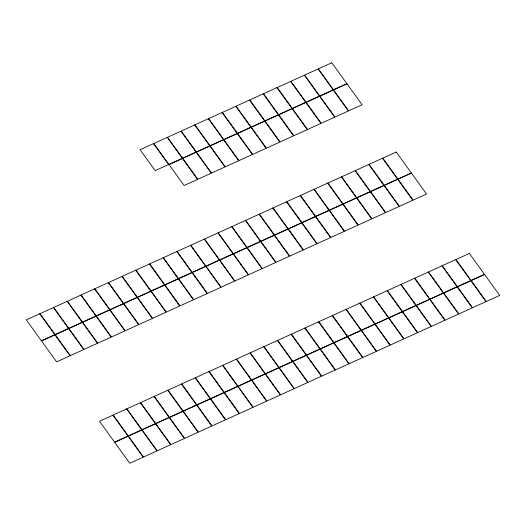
<?xml version="1.0" encoding="UTF-8"?>
<svg xmlns="http://www.w3.org/2000/svg" width="526" height="526" viewBox="0 0 526 526"><rect width="100%" height="100%" fill="white"/><g stroke="black" fill="none" stroke-linecap="round" stroke-linejoin="round"><path stroke-width="0.79" d="M153.513 143.644L140.087 149.732L155.163 170.628L168.59 164.533L153.513 143.644M167.248 137.411L153.822 143.499L168.905 164.395L182.331 158.3L167.248 137.411M180.964 131.184L167.531 137.279L182.614 158.175L196.04 152.08L180.964 131.184M194.673 124.964L181.246 131.059L196.323 151.955L209.749 145.86L194.673 124.964M208.381 118.744L194.955 124.84L210.038 145.728L223.465 139.64L208.381 118.744M222.097 112.525L208.664 118.62L223.747 139.508L237.173 133.42L222.097 112.525M235.806 106.305L222.38 112.393L237.456 133.288L250.889 127.2L235.806 106.305M249.515 100.085L236.089 106.173L251.172 127.068L264.598 120.973L249.515 100.085M263.23 93.865L249.804 99.953L264.88 120.849L278.307 114.753L263.23 93.865M276.939 87.638L263.513 93.733L278.596 114.629L292.022 108.534L276.939 87.638M290.654 81.418L277.222 87.513L292.305 108.402L305.731 102.314L290.654 81.418M304.363 75.198L290.937 81.293L306.014 102.182L319.44 96.094L304.363 75.198M318.072 68.978L304.646 75.067L319.729 95.962L333.155 89.874L318.072 68.978M331.788 62.758L318.361 68.847L333.438 89.742L346.864 83.647L331.788 62.758M182.45 158.517L169.024 164.612L184.1 185.5L197.526 179.412L182.45 158.517M196.185 152.284L182.759 158.379L197.842 179.267L211.268 173.179L196.185 152.284M209.9 146.064L196.468 152.152L211.551 173.047L224.977 166.959L209.9 146.064M223.609 139.844L210.183 145.932L225.26 166.827L238.692 160.732L223.609 139.844M237.318 133.624L223.892 139.712L238.975 160.608L252.401 154.512L237.318 133.624M251.034 127.397L237.607 133.492L252.684 154.388L266.11 148.293L251.034 127.397M264.742 121.177L251.316 127.272L266.399 148.168L279.825 142.073L264.742 121.177M278.458 114.957L265.025 121.052L280.108 141.941L293.534 135.853L278.458 114.957M292.167 108.737L278.741 114.826L293.817 135.721L307.243 129.633L292.167 108.737M305.876 102.517L292.449 108.606L307.532 129.501L320.959 123.406L305.876 102.517M319.591 96.297L306.165 102.386L321.241 123.281L334.667 117.186L319.591 96.297M333.3 90.071L319.874 96.166L334.95 117.061L348.383 110.966L333.3 90.071M347.009 83.851L333.583 89.946L348.666 110.841L362.092 104.746L347.009 83.851M39.726 313.785L26.3 319.874L41.383 340.769L54.809 334.674L39.726 313.785M53.442 307.559L40.009 313.654L55.092 334.549L68.518 328.454L53.442 307.559M67.15 301.339L53.724 307.434L68.801 328.329L82.227 322.234L67.15 301.339M80.859 295.119L67.433 301.214L82.516 322.103L95.942 316.014L80.859 295.119M94.575 288.899L81.149 294.987L96.225 315.883L109.651 309.794L94.575 288.899M108.284 282.679L94.858 288.767L109.934 309.663L123.367 303.568L108.284 282.679M121.993 276.459L108.566 282.547L123.649 303.443L137.076 297.348L121.993 276.459M135.708 270.233L122.282 276.328L137.358 297.223L150.784 291.128L135.708 270.233M149.417 264.013L135.991 270.108L151.074 291.003L164.5 284.908L149.417 264.013M163.132 257.793L149.7 263.888L164.783 284.776L178.209 278.688L163.132 257.793M176.841 251.573L163.415 257.661L178.492 278.556L191.924 272.468L176.841 251.573M190.55 245.353L177.124 251.441L192.207 272.337L205.633 266.241L190.55 245.353M204.266 239.133L190.839 245.221L205.916 266.117L219.342 260.022L204.266 239.133M217.974 232.906L204.548 239.001L219.625 259.897L233.057 253.802L217.974 232.906M231.683 226.686L218.257 232.781L233.34 253.677L246.766 247.582L231.683 226.686M245.399 220.466L231.973 226.561L247.049 247.45L260.475 241.362L245.399 220.466M259.108 214.246L245.681 220.335L260.764 241.23L274.191 235.142L259.108 214.246M272.823 208.026L259.39 214.115L274.473 235.01L287.9 228.915L272.823 208.026M286.532 201.806L273.106 207.895L288.182 228.79L301.615 222.695L286.532 201.806M300.241 195.58L286.815 201.675L301.898 222.57L315.324 216.475L300.241 195.58M313.956 189.36L300.53 195.455L315.607 216.35L329.033 210.255L313.956 189.36M327.665 183.14L314.239 189.235L329.322 210.124L342.748 204.035L327.665 183.14M341.381 176.92L327.948 183.009L343.031 203.904L356.457 197.815L341.381 176.92M355.089 170.7L341.663 176.789L356.74 197.684L370.166 191.589L355.089 170.7M368.798 164.48L355.372 170.569L370.455 191.464L383.881 185.369L368.798 164.48M382.514 158.254L369.081 164.349L384.164 185.244L397.59 179.149L382.514 158.254M396.223 152.034L382.797 158.129L397.873 179.024L411.306 172.929L396.223 152.034M54.954 334.878L41.528 340.973L56.604 361.862L70.03 355.773L54.954 334.878M68.663 328.658L55.237 334.746L70.32 355.642L83.746 349.553L68.663 328.658M82.378 322.438L68.952 328.526L84.028 349.422L97.455 343.327L82.378 322.438M96.087 316.218L82.661 322.306L97.737 343.202L111.17 337.107L96.087 316.218M109.796 309.992L96.37 316.087L111.453 336.982L124.879 330.887L109.796 309.992M123.511 303.772L110.085 309.867L125.162 330.762L138.588 324.667L123.511 303.772M137.22 297.552L123.794 303.647L138.877 324.535L152.303 318.447L137.22 297.552M150.936 291.332L137.503 297.42L152.586 318.315L166.012 312.227L150.936 291.332M164.645 285.112L151.218 291.2L166.295 312.096L179.728 306L164.645 285.112M178.353 278.892L164.927 284.98L180.01 305.876L193.436 299.781L178.353 278.892M192.069 272.665L178.643 278.76L193.719 299.656L207.145 293.561L192.069 272.665M205.778 266.445L192.352 272.54L207.428 293.436L220.861 287.341L205.778 266.445M219.487 260.225L206.06 266.32L221.144 287.209L234.57 281.121L219.487 260.225M233.202 254.005L219.776 260.094L234.852 280.989L248.279 274.901L233.202 254.005M246.911 247.785L233.485 253.874L248.568 274.769L261.994 268.681L246.911 247.785M260.626 241.565L247.194 247.654L262.277 268.549L275.703 262.454L260.626 241.565M274.335 235.339L260.909 241.434L275.986 262.329L289.418 256.234L274.335 235.339M288.044 229.119L274.618 235.214L289.701 256.109L303.127 250.014L288.044 229.119M301.76 222.899L288.333 228.994L303.41 249.883L316.836 243.794L301.76 222.899M315.469 216.679L302.042 222.768L317.125 243.663L330.552 237.574L315.469 216.679M329.184 210.459L315.751 216.548L330.834 237.443L344.26 231.355L329.184 210.459M342.893 204.239L329.467 210.328L344.543 231.223L357.969 225.128L342.893 204.239M356.602 198.013L343.176 204.108L358.259 225.003L371.685 218.908L356.602 198.013M370.317 191.793L356.884 197.888L371.967 218.783L385.394 212.688L370.317 191.793M384.026 185.573L370.6 191.668L385.676 212.557L399.109 206.468L384.026 185.573M397.735 179.353L384.309 185.441L399.392 206.337L412.818 200.248L397.735 179.353M411.45 173.133L398.024 179.221L413.101 200.117L426.527 194.028L411.45 173.133M112.899 415.159L99.473 421.254L114.55 442.149L127.976 436.054L112.899 415.159M126.608 408.939L113.182 415.034L128.265 435.929L141.691 429.834L126.608 408.939M140.324 402.719L126.891 408.814L141.974 429.703L155.4 423.614L140.324 402.719M154.033 396.499L140.606 402.594L155.683 423.483L169.109 417.394L154.033 396.499M167.741 390.279L154.315 396.367L169.398 417.263L182.824 411.174L167.741 390.279M181.457 384.059L168.031 390.147L183.107 411.043L196.533 404.948L181.457 384.059M195.166 377.832L181.74 383.927L196.816 404.823L210.249 398.728L195.166 377.832M208.875 371.612L195.448 377.707L210.531 398.603L223.958 392.508L208.875 371.612M222.59 365.392L209.164 371.488L224.24 392.376L237.667 386.288L222.59 365.392M236.299 359.173L222.873 365.268L237.956 386.156L251.382 380.068L236.299 359.173M250.014 352.953L236.582 359.041L251.665 379.936L265.091 373.848L250.014 352.953M263.723 346.733L250.297 352.821L265.374 373.716L278.806 367.621L263.723 346.733M277.432 340.506L264.006 346.601L279.089 367.496L292.515 361.401L277.432 340.506M291.148 334.286L277.721 340.381L292.798 361.277L306.224 355.182L291.148 334.286M304.856 328.066L291.43 334.161L306.513 355.05L319.94 348.962L304.856 328.066M318.572 321.846L305.139 327.941L320.222 348.83L333.648 342.742L318.572 321.846M332.281 315.626L318.855 321.715L333.931 342.61L347.357 336.522L332.281 315.626M345.99 309.406L332.563 315.495L347.647 336.39L361.073 330.295L345.99 309.406M359.705 303.186L346.272 309.275L361.355 330.17L374.782 324.075L359.705 303.186M373.414 296.96L359.988 303.055L375.064 323.95L388.497 317.855L373.414 296.96M387.123 290.74L373.697 296.835L388.78 317.724L402.206 311.635L387.123 290.74M400.838 284.52L387.412 290.615L402.489 311.504L415.915 305.415L400.838 284.52M414.547 278.3L401.121 284.388L416.204 305.284L429.63 299.195L414.547 278.3M428.263 272.08L414.83 278.169L429.913 299.064L443.339 292.969L428.263 272.08M441.971 265.86L428.545 271.949L443.622 292.844L457.048 286.749L441.971 265.86M455.68 259.634L442.254 265.729L457.337 286.624L470.763 280.529L455.68 259.634M469.396 253.414L455.97 259.509L471.046 280.404L484.472 274.309L469.396 253.414M128.127 436.258L114.694 442.353L129.777 463.242L143.203 457.153L128.127 436.258M141.836 430.038L128.41 436.126L143.486 457.022L156.919 450.933L141.836 430.038M155.545 423.818L142.119 429.906L157.202 450.802L170.628 444.707L155.545 423.818M169.26 417.598L155.834 423.686L170.911 444.582L184.337 438.487L169.26 417.598M182.969 411.371L169.543 417.466L184.619 438.362L198.052 432.267L182.969 411.371M196.678 405.151L183.252 411.247L198.335 432.135L211.761 426.047L196.678 405.151M210.393 398.932L196.967 405.027L212.044 425.915L225.47 419.827L210.393 398.932M224.102 392.712L210.676 398.8L225.759 419.695L239.185 413.607L224.102 392.712M237.818 386.492L224.385 392.58L239.468 413.475L252.894 407.38L237.818 386.492M251.527 380.272L238.1 386.36L253.177 407.255L266.61 401.16L251.527 380.272M265.236 374.045L251.809 380.14L266.892 401.036L280.319 394.941L265.236 374.045M278.951 367.825L265.525 373.92L280.601 394.816L294.027 388.721L278.951 367.825M292.66 361.605L279.234 367.7L294.317 388.589L307.743 382.501L292.66 361.605M306.375 355.385L292.943 361.474L308.026 382.369L321.452 376.281L306.375 355.385M320.084 349.165L306.658 355.254L321.734 376.149L335.161 370.054L320.084 349.165M333.793 342.945L320.367 349.034L335.45 369.929L348.876 363.834L333.793 342.945M347.508 336.719L334.076 342.814L349.159 363.709L362.585 357.614L347.508 336.719M361.217 330.499L347.791 336.594L362.868 357.489L376.3 351.394L361.217 330.499M374.926 324.279L361.5 330.374L376.583 351.263L390.009 345.174L374.926 324.279M388.642 318.059L375.216 324.147L390.292 345.043L403.718 338.954L388.642 318.059M402.351 311.839L388.924 317.928L404.007 338.823L417.434 332.728L402.351 311.839M416.066 305.619L402.633 311.708L417.716 332.603L431.142 326.508L416.066 305.619M429.775 299.393L416.349 305.488L431.425 326.383L444.851 320.288L429.775 299.393M443.484 293.173L430.058 299.268L445.141 320.163L458.567 314.068L443.484 293.173M457.199 286.953L443.773 293.048L458.85 313.937L472.276 307.848L457.199 286.953M470.908 280.733L457.482 286.821L472.558 307.717L485.991 301.628L470.908 280.733M484.617 274.513L471.191 280.601L486.274 301.497L499.7 295.402L484.617 274.513"/></g></svg>
